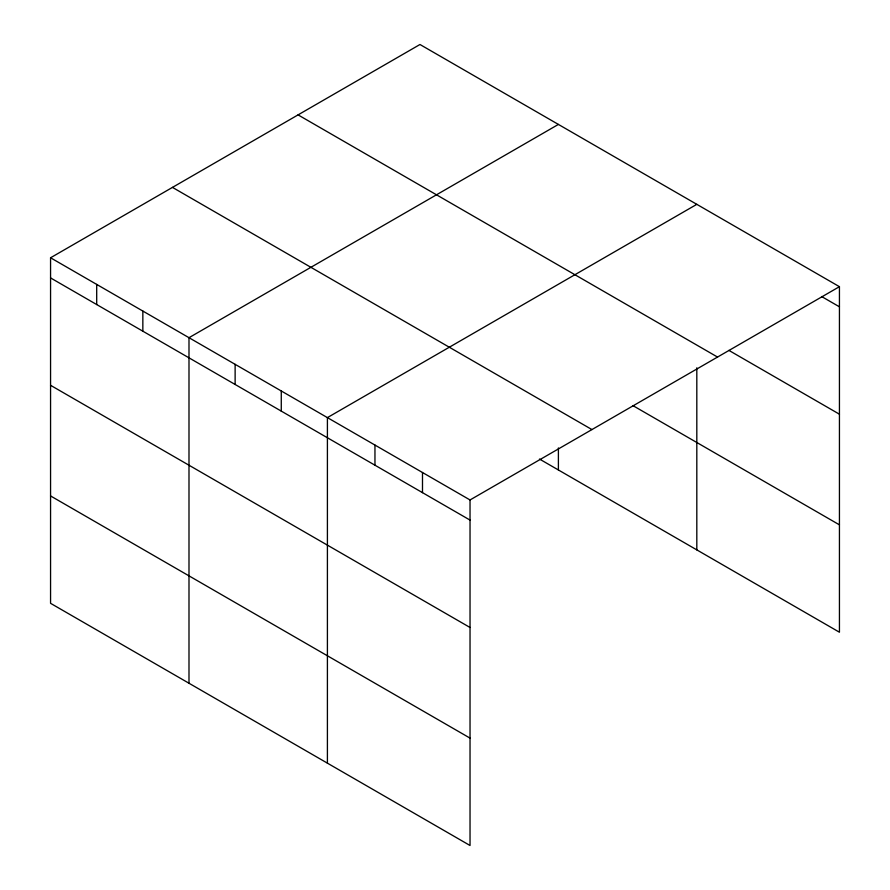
<?xml version="1.0" encoding="UTF-8"?>
<svg xmlns="http://www.w3.org/2000/svg" width="890" height="890" viewBox="0 0 890 890"><rect width="100%" height="100%" fill="white"/><g stroke="black" fill="none" stroke-linecap="round" stroke-linejoin="round"><path stroke-width="1.33" d="M470.031 627.483L470.031 499.957L50.563 257.777L50.563 603.32L470.031 845.5L470.031 627.483L50.563 385.303M539.462 459.04L839.437 632.223L839.437 286.68L419.969 44.5L50.563 257.777M558.397 124.422L188.992 337.699L188.992 683.242M696.814 204.333L327.409 417.61L327.409 763.164M470.031 499.957L839.437 286.68M821.615 296.526L839.437 306.816M728.91 350.393L839.437 414.206M298.061 114.877L717.529 357.057M632.935 405.618L839.437 524.844M172.471 187.389L591.939 429.57M50.563 277.914L470.031 520.094M50.563 495.941L470.031 738.122M696.814 367.815L696.814 549.886M558.397 447.937L558.397 469.965M422.494 472.512L422.494 492.648M374.957 445.056L374.957 465.203M281.273 390.977L281.273 411.113M235.127 364.333L235.127 384.469M142.845 311.055L142.845 331.191M96.699 284.411L96.699 304.558"/></g></svg>
